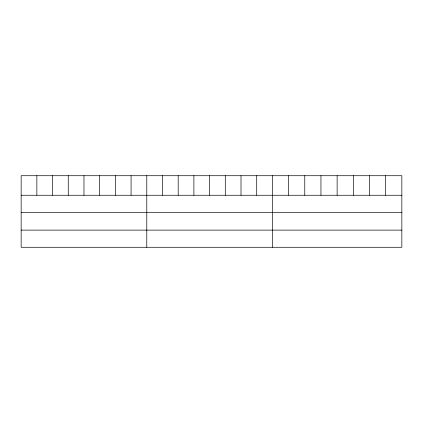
<?xml version="1.0" encoding="UTF-8"?>
<svg xmlns="http://www.w3.org/2000/svg" width="423" height="423" viewBox="0 0 423 423"><rect width="100%" height="100%" fill="white"/><g stroke="black" fill="none" stroke-linecap="round" stroke-linejoin="round"><path stroke-width="0.63" d="M401.85 195.262L401.85 247.281L21.15 247.281L21.15 175.719L401.85 175.719L401.85 195.262L21.15 195.262M21.15 212.431L401.85 212.431M21.15 230.117L401.85 230.117M385.67 175.719L385.67 195.262M369.49 175.719L369.49 195.262M353.311 175.719L353.311 195.262M337.131 175.719L337.131 195.262M320.951 175.719L320.951 195.262M304.772 175.719L304.772 195.262M288.592 175.719L288.592 195.262M272.412 175.719L272.412 247.281M256.708 175.719L256.708 195.262M241.004 175.719L241.004 195.262M225.3 175.719L225.3 195.262M209.597 175.719L209.597 195.262M193.893 175.719L193.893 195.262M178.189 175.719L178.189 195.262M162.485 175.719L162.485 195.262M146.781 175.719L146.781 247.281M131.077 175.719L131.077 195.262M115.373 175.719L115.373 195.262M99.669 175.719L99.669 195.262M83.966 175.719L83.966 195.262M68.262 175.719L68.262 195.262M52.558 175.719L52.558 195.262M36.854 175.719L36.854 195.262"/></g></svg>
